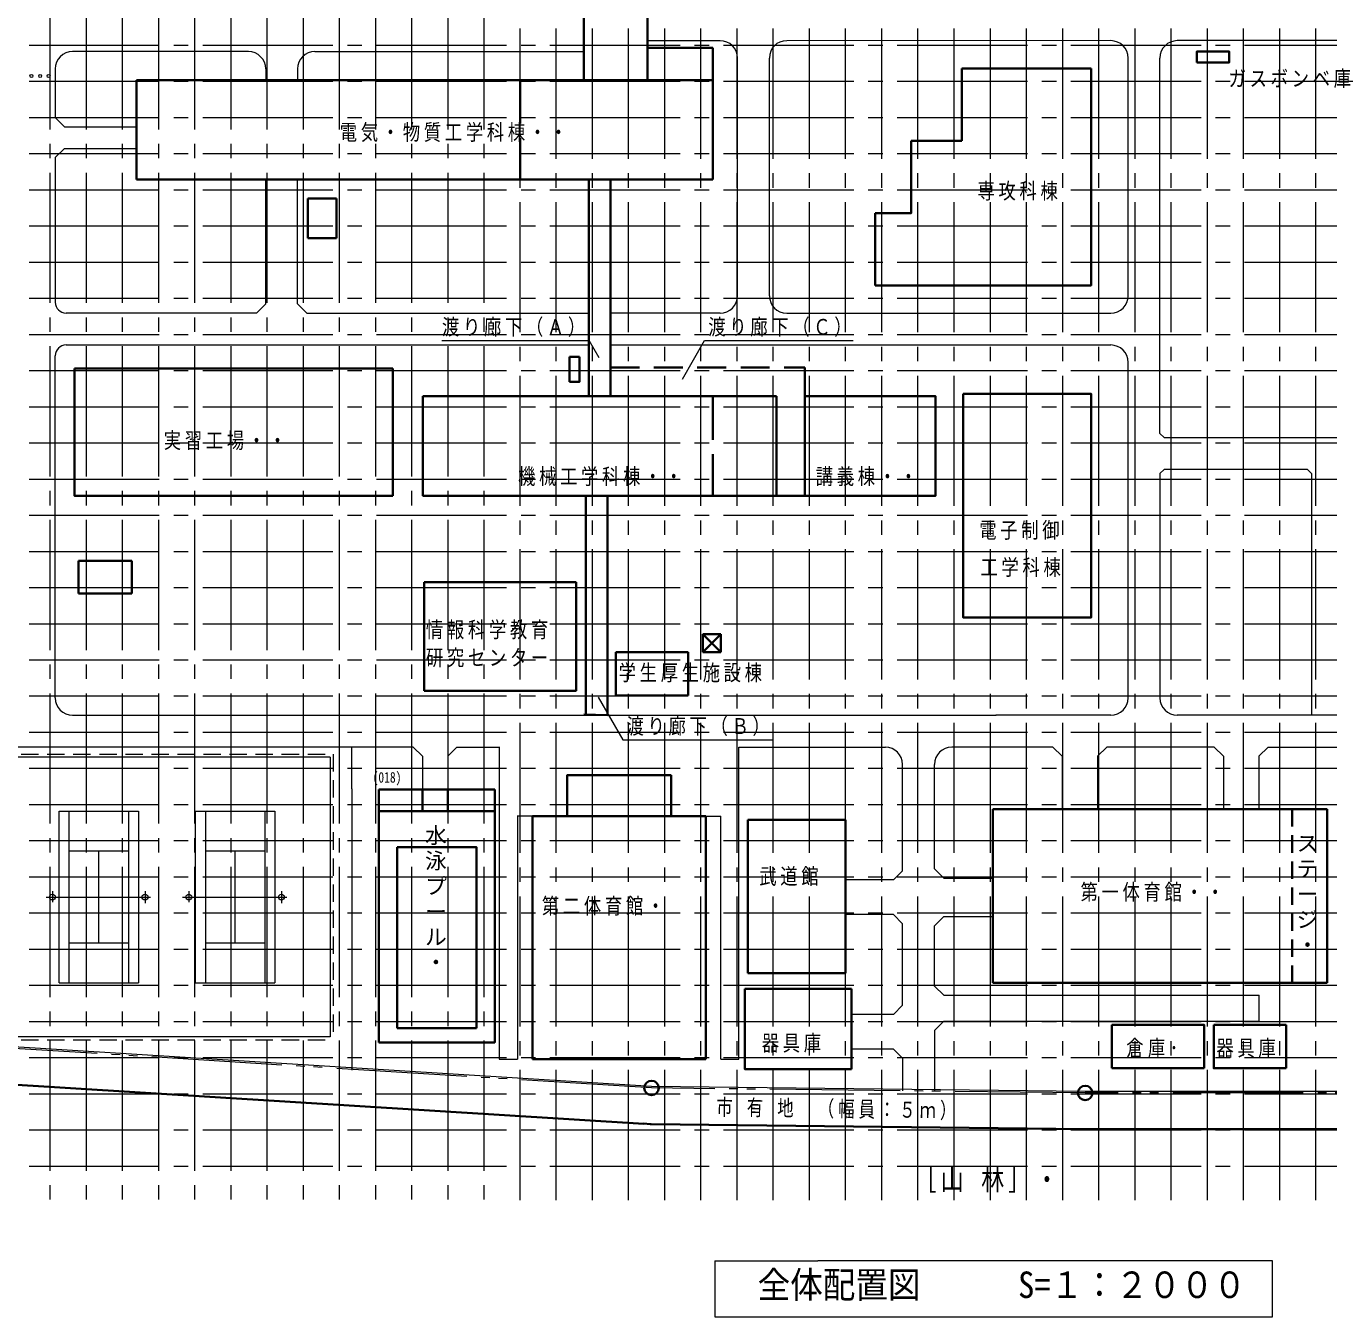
# Model space of a CAD drawing. Units: millimetres, scale not verified. Extents: x -269386 to 273530, y -150741 to 145098.
# Drawn here: x -128890 to 51205, y -150741 to 27770 of the extents above; entities that cross this region are included whole.
import ezdxf
from ezdxf.enums import TextEntityAlignment as Align

# ---------------------------------------------------------------- set-up
doc = ezdxf.new("R2010")
doc.units = ezdxf.units.MM
doc.header["$LTSCALE"] = 2000
for name, pattern in [('CHAIN2', [12, 9, -1, 1, -1]), ('DASHED1', [1.8, 1.2, -0.6]), ('DASHED2', [3, 2, -1]), ('DASHED3', [4, 3, -1]), ('DOUBLE_CHAIN2', [12.8, 9, -1, 0.6, -0.6, 0.6, -1])]:
    doc.linetypes.add(name, pattern=pattern)
for name, color, linetype, lineweight in [('0-0_ 補助線', 4, 'CHAIN2', 9), ('1-1_ 1-1ﾚｲﾔ', 2, 'Continuous', 18), ('1-D_ 1-Dﾚｲﾔ', 2, 'Continuous', 18), ('7-1_ 7-1ﾚｲﾔ', 4, 'Continuous', 9), ('7-2_ 7-2ﾚｲﾔ', 7, 'Continuous', 35), ('7-5_ 7-5ﾚｲﾔ', 6, 'Continuous', 9), ('7-6_ 7-6ﾚｲﾔ', 134, 'Continuous', 9)]:
    doc.layers.add(name, color=color, linetype=linetype, lineweight=lineweight)
doc.layers.add('7-7_ 7-7ﾚｲﾔ', color=7, linetype='Continuous')
doc.layers.add('7-9_ 7-9ﾚｲﾔ', color=7, linetype='Continuous')
doc.styles.add('@ＭＳ ゴシック', font='')
doc.styles.add('ＭＳ ゴシック', font='')
doc.styles.get('@ＭＳ ゴシック').set_extended_font_data('@MS Gothic')
doc.styles.get('ＭＳ ゴシック').set_extended_font_data('MS Gothic')

msp = doc.modelspace()

# ---------------------------------------------------------------- linework, layer by layer
at = {"layer": '0-0_ 補助線'}
for p, q in [((-125599, 103484), (-125599, -134582)), ((-120599, 103484), (-120599, -134582)), ((-115599, 103484), (-115599, -134582)), ((-110599, 103484), (-110599, -134582)), ((-105599, 103484), (-105599, -134582)), ((-100599, 103484), (-100599, -134582)), ((-95599, 103484), (-95599, -134582)), ((-90599, 103484), (-90599, -134582)), ((-85599, 103484), (-85599, -134582)), ((-80599, 103484), (-80599, -134582)), ((-75599, 103484), (-75599, -134582)), ((-70599, 103484), (-70599, -134582)), ((-65599, 103484), (-65599, -134582)), ((-60599, -134582), (-60599, 103484)), ((-55599, -134582), (-55599, 103484)), ((-50599, -134582), (-50599, 103484)), ((-45599, -134582), (-45599, 103484)), ((-40599, -134582), (-40599, 103484)), ((-35599, -134582), (-35599, 103484)), ((-30599, -134582), (-30599, 103484)), ((-25599, -134582), (-25599, 103484)), ((-20599, -134582), (-20599, 103484)), ((-15599, -134582), (-15599, 103484)), ((-10599, -134582), (-10599, 103484)), ((-5599, -134582), (-5599, 103484)), ((-599, -134582), (-599, 103484)), ((4401, -134582), (4401, 103484)), ((9401, -134582), (9401, 103484)), ((14401, -134582), (14401, 103484)), ((19401, -134582), (19401, 103484)), ((24401, -134582), (24401, 103484)), ((29401, -134582), (29401, 103484)), ((34401, -134582), (34401, 103484)), ((39401, -134582), (39401, 103484)), ((44401, -134582), (44401, 103484)), ((49401, -134582), (49401, 103484)), ((273530, 25082), (-263527, 25082)), ((273530, 20082), (-263527, 20082)), ((273530, 15082), (-263527, 15082)), ((273530, 10082), (-263527, 10082)), ((273530, 5082), (-263527, 5082)), ((273530, 82), (-263527, 82)), ((273530, -4918), (-263527, -4918)), ((273530, -9918), (-263527, -9918)), ((273530, -14918), (-263527, -14918)), ((273530, -19918), (-263527, -19918)), ((273530, -24918), (-263527, -24918)), ((273530, -29918), (-263527, -29918)), ((273530, -34918), (-263527, -34918)), ((273530, -39918), (-263527, -39918)), ((273530, -44918), (-263527, -44918)), ((273530, -49918), (-263527, -49918)), ((273530, -54918), (-263527, -54918)), ((273530, -59918), (-263527, -59918)), ((273530, -64918), (-263527, -64918)), ((273530, -69918), (-263527, -69918)), ((273530, -74918), (-263527, -74918)), ((273530, -79918), (-263527, -79918)), ((273530, -84918), (-263527, -84918)), ((273530, -89918), (-263527, -89918)), ((273530, -94918), (-263527, -94918)), ((273530, -99918), (-263527, -99918)), ((273530, -104918), (-263527, -104918)), ((273530, -109918), (-263527, -109918)), ((273530, -114918), (-263527, -114918)), ((273530, -119918), (-263527, -119918)), ((273530, -124918), (-263527, -124918)), ((273530, -129918), (-263527, -129918))]:
    msp.add_line(p, q, dxfattribs=at)
at = {"layer": '1-1_ 1-1ﾚｲﾔ'}
for p, q in [((-32947, 25747), (-43008, 25747)), ((21042, 25748), (-23747, 25747)), ((52685, 25748), (30242, 25748)), ((-98158, 24232), (-122458, 24232)), ((-88958, 24232), (-51779, 24232)), ((-124858, 21832), (-124858, 15119)), ((-95758, 21832), (-95758, 20265)), ((-91358, 21832), (-91358, 20265)), ((-30547, -9535), (-30547, 23347)), ((-26147, -9535), (-26147, 23347)), ((23442, -9534), (23442, 23348)), ((27842, -28568), (27842, 23348)), ((-123585, 13846), (-124858, 15119)), ((-123585, 13846), (-113571, 13846)), ((-124858, 9573), (-123585, 10846)), ((-123585, 10846), (-113620, 10846)), ((-124858, 9573), (-124858, -10435)), ((-95758, -10662), (-95758, 6579)), ((-91358, -10662), (-91358, 6606)), ((-95758, -10662), (-97031, -11935)), ((-91358, -10662), (-90085, -11935)), ((-97031, -11935), (-123358, -11935)), ((-90085, -11935), (-51089, -11935)), ((-32947, -11935), (-48155, -11935)), ((-23747, -11934), (21042, -11934)), ((-124858, -65135), (-124858, -17835)), ((-123358, -16335), (-51089, -16335)), ((-48141, -16334), (21042, -16334)), ((23442, -65135), (23442, -18734)), ((27842, -28568), (28408, -29134)), ((28408, -29134), (55085, -29134)), ((28408, -33534), (27842, -34099)), ((27842, -34099), (27842, -65135)), ((48220, -33534), (28408, -33534)), ((48220, -33534), (48785, -34099)), ((48785, -34099), (48785, -67549)), ((-122458, -67535), (5205, -67535)), ((21042, -67535), (5161, -67535)), ((52685, -67535), (30242, -67535)), ((-75381, -71935), (-210094, -71935)), ((-83860, -77725), (-83860, -71933)), ((-75381, -71935), (-74108, -73208)), ((-70602, -73208), (-69330, -71935)), ((-69330, -71935), (-63859, -71935)), ((-63878, -71932), (-63467, -71932)), ((-63473, -71925), (-63473, -115087)), ((-30343, -115089), (-30343, -71935)), ((-30343, -71935), (-10658, -71935)), ((-10679, -71934), (-10103, -71934)), ((13061, -71935), (-891, -71935)), ((19234, -73208), (20506, -71935)), ((35361, -71935), (20507, -71935)), ((41534, -73208), (42806, -71935)), ((42806, -71935), (52685, -71935)), ((-86861, -73325), (-208361, -73325)), ((-86861, -73325), (-86861, -112025)), ((-74108, -73208), (-74108, -77821)), ((-70602, -73208), (-70602, -77798)), ((19234, -73208), (19234, -80561)), ((41534, -73208), (41534, -80561)), ((-7723, -89038), (-7723, -74335)), ((-3323, -88789), (-3323, -74335)), ((-83861, -77716), (-83861, -116621)), ((-122959, -80790), (-122959, -104560)), ((-114729, -80790), (-114729, -104560)), ((-113361, -80790), (-113361, -104560)), ((-113359, -80790), (-113359, -104560)), ((-104103, -80790), (-104103, -104560)), ((-95873, -80790), (-95873, -104560)), ((-94503, -80790), (-94503, -104560)), ((-94501, -80790), (-94501, -104560)), ((-58895, -81493), (-60983, -81493)), ((-60973, -81479), (-60973, -115087)), ((-34917, -81490), (-32843, -81490)), ((-32843, -115089), (-32843, -81490)), ((-122959, -86275), (-114729, -86275)), ((-118844, -99075), (-118844, -86275)), ((-104103, -86275), (-95873, -86275)), ((-99988, -99075), (-99988, -86275)), ((-8995, -90311), (-7723, -89038)), ((-3323, -88789), (-2050, -90062)), ((-125243, -91840), (-125243, -93361)), ((-112445, -91840), (-112445, -93513)), ((-106386, -91840), (-106386, -93361)), ((-93588, -91840), (-93588, -93513)), ((-15215, -90310), (-15611, -90310)), ((-8995, -90311), (-15214, -90311)), ((-2050, -90062), (4726, -90062)), ((-126127, -92675), (-111988, -92675)), ((-112022, -92675), (-111689, -92675)), ((-107270, -92675), (-93132, -92675)), ((-93166, -92675), (-92833, -92675)), ((-15202, -95111), (-15611, -95111)), ((-8995, -95111), (-15214, -95111)), ((-8995, -95111), (-7723, -96384)), ((-3323, -96633), (-2050, -95360)), ((-2050, -95360), (4726, -95360)), ((-7723, -107628), (-7723, -96384)), ((-3323, -104987), (-3323, -96633)), ((-114729, -99075), (-122959, -99075)), ((-95873, -99075), (-104103, -99075)), ((-124329, -104560), (-113359, -104560)), ((-105473, -104560), (-94501, -104560)), ((-3323, -104987), (-2050, -106260)), ((-8995, -108900), (-7723, -107628)), ((-2050, -106260), (41542, -106260)), ((41542, -109850), (41542, -106260)), ((-14211, -108898), (-14802, -108898)), ((-8995, -108900), (-14219, -108900)), ((-3323, -111123), (-2050, -109850)), ((-2050, -109850), (41542, -109850)), ((-3323, -111123), (-3323, -119534)), ((-86861, -112025), (-208361, -112025)), ((-42416, -118872), (-141293, -112735)), ((-63473, -115087), (-60973, -115087)), ((-32843, -115089), (-30343, -115089)), ((-14202, -113700), (-14799, -113700)), ((-8995, -113702), (-14219, -113702)), ((-8995, -113702), (-7723, -114974)), ((-7723, -114974), (-7723, -119486)), ((17519, -119564), (-42427, -118872)), ((73249, -119565), (17516, -119565))]:
    msp.add_line(p, q, dxfattribs=at)
at = {"layer": '1-1_ 1-1ﾚｲﾔ', "linetype": 'DASHED1'}
for p, q in [((-208761, -72925), (-86461, -72925)), ((-86461, -72925), (-86461, -112425)), ((-208761, -112425), (-86461, -112425))]:
    msp.add_line(p, q, dxfattribs=at)
at = {"layer": '1-1_ 1-1ﾚｲﾔ'}
for points in [[(13061, -71935), (14334, -73208), (14334, -80561)], [(35361, -71935), (36634, -73208), (36634, -80561)], [(-124329, -104560), (-124329, -80790), (-113359, -80790)], [(-105473, -104560), (-105473, -80790), (-94501, -80790)]]:
    msp.add_lwpolyline(points, dxfattribs=at)
for centre, radius in [((-125243, -92677), 401), ((-112448, -92677), 402), ((-106387, -92677), 401), ((-93592, -92677), 402)]:
    msp.add_circle(centre, radius, dxfattribs=at)
for centre, radius, start, end in [((-32947, 23347), 2400, 0, 90), ((-23747, 23347), 2400, 90, 180), ((21042, 23348), 2400, 0, 90), ((30242, 23348), 2400, 90, 180), ((-122458, 21832), 2400, 90, 180), ((-122458, 21832), 2400, 90, 180), ((-98158, 21832), 2400, 0, 90), ((-88958, 21832), 2400, 90, 180), ((-123358, -10435), 1500, 180, 270), ((-32947, -9535), 2400, 270, 0), ((-23747, -9535), 2400, 180, 270), ((21042, -9534), 2400, 270, 0), ((-123358, -17835), 1500, 90, 180), ((21042, -18734), 2400, 0, 90), ((-122458, -65135), 2400, 180, 270), ((21042, -65135), 2400, 270, 0), ((30242, -65135), 2400, 180, 270), ((-10123, -74335), 2400, 0, 90), ((-923, -74335), 2400, 90, 180)]:
    msp.add_arc(centre, radius, start, end, dxfattribs=at)
at = {"layer": '1-D_ 1-Dﾚｲﾔ'}
for centre in [(-128146, 20863), (-126947, 20863), (-125772, 20863)]:
    msp.add_circle(centre, 200, dxfattribs=at)
at = {"layer": '7-1_ 7-1ﾚｲﾔ'}
for p, q in [((-71406, -15720), (-51033, -15720)), ((-49653, -18111), (-51033, -15720)), ((-38166, -21042), (-35094, -15720)), ((-35094, -15720), (-14575, -15720)), ((-49810, -65014), (-46401, -70920)), ((-46401, -70920), (-25774, -70920))]:
    msp.add_line(p, q, dxfattribs=at)
at = {"layer": '7-1_ 7-1ﾚｲﾔ', "color": 6, "linetype": 'DOUBLE_CHAIN2'}
for p, q in [((-42429, -119072), (-141305, -112935)), ((17517, -119764), (-42429, -119072)), ((73249, -119765), (17516, -119765))]:
    msp.add_line(p, q, dxfattribs=at)
at = {"layer": '7-1_ 7-1ﾚｲﾔ', "color": 7, "lineweight": 35}
for p, q in [((-141614, -117926), (-43513, -124013)), ((-43512, -124012), (-42643, -124066)), ((-42643, -124066), (-42539, -124072)), ((-42488, -124071), (-42545, -124072)), ((17459, -124766), (-42488, -124072)), ((73250, -124764), (17518, -124764))]:
    msp.add_line(p, q, dxfattribs=at)
for centre in [(-42430, -119068), (17515, -119760)]:
    msp.add_circle(centre, 1000, dxfattribs=at)
at = {"layer": '7-2_ 7-2ﾚｲﾔ'}
for p, q in [((-51808, 20282), (-51808, 51082)), ((-43008, 33482), (-43008, 24753)), ((-43008, 24753), (-43008, 20282)), ((-43008, 24753), (-33973, 24753)), ((-33973, 24753), (-33973, 6532)), ((467, 11907), (467, 21907)), ((467, 21907), (18317, 21907)), ((-51808, 20282), (-113643, 20282)), ((-113643, 20282), (-113643, 6532)), ((-33973, 20282), (-52292, 20282)), ((-6533, 11907), (467, 11907)), ((-33973, 6532), (-113643, 6532)), ((-51106, 6532), (-51106, -23433)), ((-48106, 6532), (-48106, -23433)), ((-89958, -1578), (-89958, 3922)), ((-85958, 3922), (-89958, 3922)), ((-85958, -1578), (-85958, 3922)), ((-11533, -8093), (-11533, 1907)), ((-85958, -1578), (-89958, -1578)), ((-52406, -17983), (-53756, -17983)), ((-53756, -21433), (-53756, -17983)), ((-122204, -19583), (-78203, -19583)), ((-78203, -37183), (-78203, -19583)), ((-74043, -23433), (-25173, -23433)), ((-51508, -37182), (-51508, -67535)), ((-48508, -67535), (-48508, -37182)), ((-121658, -46183), (-114258, -46183)), ((-121658, -50683), (-121658, -46183)), ((-114258, -50683), (-114258, -46183)), ((-52858, -49155), (-73858, -49155)), ((-73858, -64155), (-73858, -49155)), ((-121658, -50683), (-114258, -50683)), ((-32849, -58820), (-35349, -56318)), ((-32848, -56318), (-35349, -58819)), ((-35348, -56319), (-32848, -56319)), ((-35348, -58819), (-35348, -56319)), ((-32848, -58819), (-32848, -56319)), ((-47348, -58819), (-37348, -58819)), ((-47348, -58819), (-47348, -64819)), ((-37348, -58819), (-37348, -64819)), ((-35348, -58819), (-32848, -58819)), ((-47348, -64819), (-37348, -64819)), ((-48508, -67535), (-51767, -67432)), ((-39708, -75840), (-39708, -81488)), ((-80111, -77786), (-74110, -77786)), ((-80111, -77786), (-80111, -80786)), ((-74127, -77786), (-70595, -77786)), ((-74110, -77786), (-74110, -80786)), ((-64104, -77786), (-70604, -77786)), ((-64104, -77786), (-64104, -80786)), ((-80111, -80781), (-80111, -112786)), ((-74110, -80786), (-80111, -80786)), ((-74114, -80786), (-70595, -80786)), ((4726, -104540), (4726, -80540)), ((4726, -80540), (50976, -80540)), ((50976, -80540), (50976, -104540)), ((-34908, -81488), (-58908, -81488)), ((-58908, -81488), (-58908, -115088)), ((-34908, -81488), (-34908, -115088)), ((-29108, -82004), (-15608, -82004)), ((-29108, -82004), (-29108, -103224)), ((-15608, -82004), (-15608, -103224)), ((-77608, -85786), (-77608, -110786)), ((-29108, -103224), (-15608, -103224)), ((-29557, -105378), (-14797, -105378)), ((-14797, -116458), (-14797, -105378)), ((4726, -104540), (50976, -104540)), ((-77608, -110786), (-66608, -110786)), ((21177, -110350), (21177, -116350)), ((35277, -110350), (45277, -110350)), ((45277, -116350), (45277, -110350)), ((-37825, -115088), (-58908, -115088)), ((-37859, -115088), (-34908, -115088)), ((33977, -116350), (21177, -116350))]:
    msp.add_line(p, q, dxfattribs=at)
at = {"layer": '7-2_ 7-2ﾚｲﾔ', "linetype": 'DASHED3'}
for p, q in [((-60608, 20282), (-60608, 6532)), ((-33973, -23433), (-33973, -37183))]:
    msp.add_line(p, q, dxfattribs=at)
at = {"layer": '7-2_ 7-2ﾚｲﾔ', "linetype": 'DASHED2'}
for p, q in [((-48106, -19433), (-21243, -19433)), ((-21243, -23433), (-21243, -19433)), ((-25173, -37183), (-21243, -37183))]:
    msp.add_line(p, q, dxfattribs=at)
at = {"layer": '7-2_ 7-2ﾚｲﾔ', "linetype": 'DASHED1'}
msp.add_line((46126, -80540), (46126, -104540), dxfattribs=at)
at = {"layer": '7-2_ 7-2ﾚｲﾔ'}
for points in [[(32931, 22742), (32931, 24242), (37431, 24242), (37431, 22742)], [(667, -23083), (18317, -23083), (18317, -54033), (667, -54033)], [(-21243, -23433), (-3173, -23433), (-3173, -37183), (-21243, -37183)]]:
    msp.add_lwpolyline(points, close=True, dxfattribs=at)
for points in [[(-11533, -8093), (18317, -8093), (18317, 21907)], [(-11533, 1907), (-6533, 1907), (-6533, 11907)], [(-53756, -21433), (-52406, -21433), (-52406, -17983)], [(-122204, -19583), (-122204, -37183), (-78203, -37183)], [(-25173, -23433), (-25173, -37183), (-74043, -37183), (-74043, -23433)], [(-52858, -49155), (-52858, -64155), (-73858, -64155)], [(-39708, -75840), (-54108, -75840), (-54108, -81488)], [(-70604, -77786), (-70604, -80786), (-64104, -80786)], [(-64104, -80781), (-64104, -112786), (-80111, -112786)], [(-77608, -85786), (-66608, -85786), (-66608, -110786)], [(-29557, -105378), (-29557, -116458), (-14797, -116458)], [(21177, -110350), (33977, -110350), (33977, -116350)], [(35277, -110350), (35277, -116350), (45277, -116350)]]:
    msp.add_lwpolyline(points, dxfattribs=at)
at = {"layer": '7-5_ 7-5ﾚｲﾔ'}
for p, q in [((-51106, 6532), (-48106, 6532)), ((-51508, -67535), (-48508, -67535))]:
    msp.add_line(p, q, dxfattribs=at)
at = {"layer": '7-6_ 7-6ﾚｲﾔ'}
for p, q in [((-33661, -142967), (-19422, -142967)), ((-33661, -142967), (-33661, -150741)), ((-33661, -150741), (-19422, -150741))]:
    msp.add_line(p, q, dxfattribs=at)
msp.add_lwpolyline([(-19422, -150741), (43403, -150741), (43403, -142967), (-19422, -142967)], dxfattribs=at)

# ---------------------------------------------------------------- texts
at = {"layer": '7-6_ 7-6ﾚｲﾔ', "style": 'ＭＳ ゴシック', "width": 0.9}
msp.add_text('全体配置図\u3000\u3000\u3000S=１：２０００', height=3666, dxfattribs=at).set_placement((-27763, -149224), align=Align.BOTTOM_LEFT)
at = {"layer": '7-7_ 7-7ﾚｲﾔ', "color": 4, "style": 'ＭＳ ゴシック', "width": 0.8}
msp.add_text('(018)', height=1466, dxfattribs=at).set_placement((-80988, -77292), align=Align.BOTTOM_LEFT)
at = {"layer": '7-7_ 7-7ﾚｲﾔ', "char_height": 2199, "attachment_point": 7, "style": 'ＭＳ ゴシック'}
for s, insert in [('\\T1.21;\\W0.8;渡り廊下（Ｃ）', (-34594, -15220)), ('\\T1.21;\\W0.8;渡り廊下（Ｂ）', (-45901, -70420))]:
    msp.add_mtext(s, dxfattribs=dict(at, insert=insert))
at = {"layer": '7-9_ 7-9ﾚｲﾔ', "char_height": 2199, "attachment_point": 7, "style": 'ＭＳ ゴシック'}
for s, insert in [('\\T1.21;\\W0.8;ガスボンベ庫', (37336, 19182)), ('\\T1.21;\\W0.8;電気・物質工学科棟・・', (-85527, 11729)), ('\\T1.21;\\W0.8;専攻科棟', (2618, 3633)), ('\\T1.21;\\W0.8;渡り廊下（Ａ）', (-71406, -15220)), ('\\T1.21;\\W0.8;実習工場・・', (-109851, -30873)), ('\\T1.21;\\W0.8;機械工学科棟・・', (-60890, -35846)), ('\\T1.21;\\W0.8;講義棟・・', (-19737, -35846)), ('\\T1.21;\\W0.8;電子制御', (2859, -43285)), ('\\T1.21;\\W0.8;工学科棟', (3030, -48409)), ('\\T1.21;\\W0.8;情報科学教育', (-73621, -57035)), ('\\T1.21;\\W0.8;研究センター', (-73621, -60914)), ('\\T1.21;\\W0.8;学生厚生施設棟', (-46981, -62983)), ('\\T1.21;\\W0.8;武道館', (-27539, -91144)), ('\\T1.21;\\W0.8;第一体育館・・', (16861, -93321)), ('\\T1.21;\\W0.8;第二体育館・', (-57595, -95243)), ('\\T1.21;\\W0.8;器具庫', (-27197, -114199)), ('\\T1.25;\\W0.8;倉庫･', (23181, -114882)), ('\\T1.21;\\W0.8;器具庫', (35648, -114882))]:
    msp.add_mtext(s, dxfattribs=dict(at, insert=insert))
at = {"layer": '7-9_ 7-9ﾚｲﾔ', "char_height": 2199, "attachment_point": 7}
for s, insert, rotation, style in [('\\T1.17;水泳プール・', (-73648, -82606), 270, '@ＭＳ ゴシック'), ('\\T1.17;ステージ・', (47017, -83717), 270, '@ＭＳ ゴシック'), ('\\T1.25;\\W0.75;市\\~有\\~地\\~\\~（幅員：５ｍ）', (-33493, -123092), 359.168, 'ＭＳ ゴシック')]:
    msp.add_mtext(s, dxfattribs=dict(at, insert=insert, rotation=rotation, style=style))
at = {"layer": '7-9_ 7-9ﾚｲﾔ', "color": 3, "insert": (-6229, -133533), "char_height": 2933, "attachment_point": 7, "style": 'ＭＳ ゴシック'}
msp.add_mtext('\\T1.17;\\W0.8;［山\\~林］・', dxfattribs=at)

doc.saveas('drawing.dxf')
